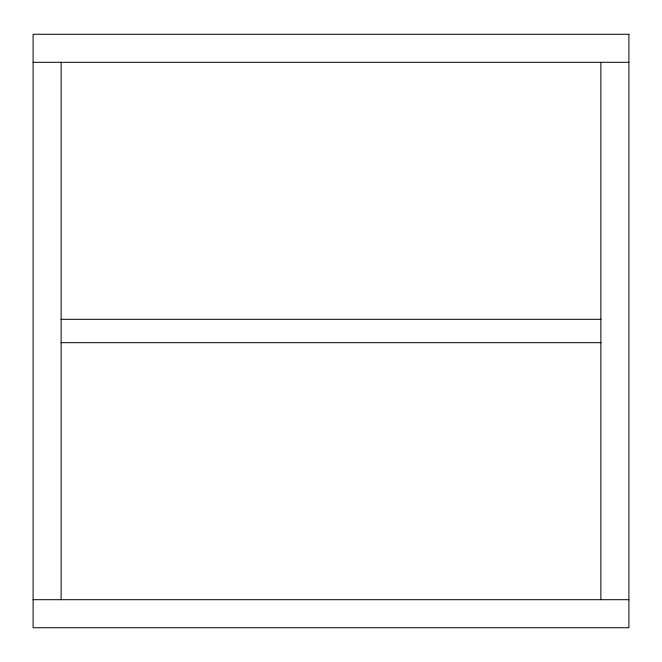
<?xml version="1.0" encoding="UTF-8"?>
<svg xmlns="http://www.w3.org/2000/svg" width="662" height="662" viewBox="0 0 662 662"><rect width="100%" height="100%" fill="white"/><g stroke="black" fill="none" stroke-linecap="round" stroke-linejoin="round"><path stroke-width="0.99" d="M33.1 62.302L628.9 62.302M61.028 319.316L600.972 319.316M61.028 342.684L600.972 342.684M33.1 599.698L628.9 599.698M600.864 62.302L600.864 599.698M61.136 62.302L61.136 599.698M628.9 34.267L33.1 34.267L33.1 627.733L628.9 627.733L628.9 34.267"/></g></svg>
